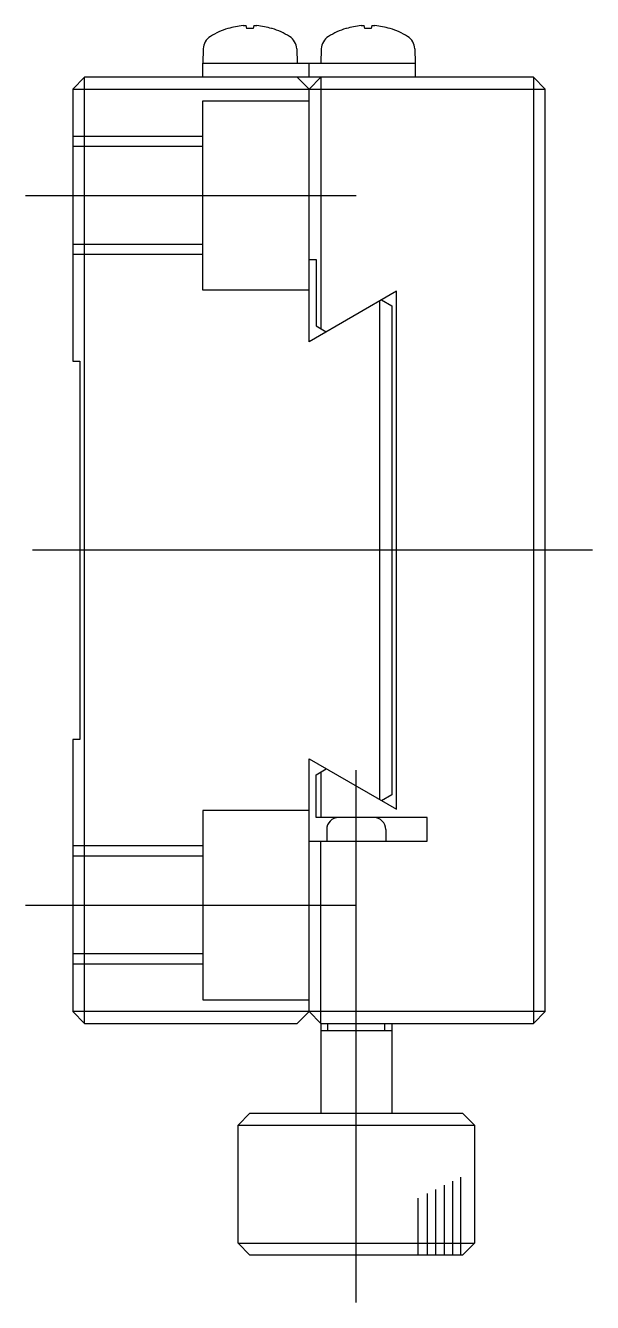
# Model space of a CAD drawing. Extents: x 1 to 209, y 0 to 188.
# Drawn here: x 19.9 to 43.9, y 101.4 to 155.4 of the extents above; entities that cross this region are included whole.
import ezdxf

# ---------------------------------------------------------------- set-up
doc = ezdxf.new("R2010")
doc.units = 0
doc.linetypes.add('CENTER', pattern=[50.8, 31.75, -6.35, 6.35, -6.35])
doc.linetypes.add('DASHED', pattern=[19.05, 12.7, -6.35])
doc.layers.get('0').update_dxf_attribs({"linetype": 'CONTINUOUS'})
doc.layers.add('CENTER', color=1, linetype='CENTER')

msp = doc.modelspace()

# ---------------------------------------------------------------- linework, layer by layer
at = {"color": 7, "linetype": 'CONTINUOUS'}
for p, q in [((28.448, 155.299), (28.446, 155.299)), ((29.076, 155.419), (29.123, 155.423)), ((29.123, 155.423), (29.135, 155.423)), ((29.135, 155.423), (29.145, 155.424)), ((29.145, 155.424), (29.155, 155.424)), ((29.155, 155.424), (29.164, 155.424)), ((29.164, 155.424), (29.172, 155.424)), ((29.172, 155.424), (29.179, 155.424)), ((29.179, 155.424), (29.186, 155.423)), ((29.186, 155.423), (29.192, 155.423)), ((29.192, 155.423), (29.196, 155.422)), ((29.196, 155.422), (29.199, 155.421)), ((29.199, 155.421), (29.201, 155.42)), ((29.201, 155.42), (29.202, 155.419)), ((29.503, 155.299), (29.226, 155.299)), ((29.527, 155.419), (29.528, 155.42)), ((29.528, 155.42), (29.53, 155.421)), ((29.53, 155.421), (29.534, 155.422)), ((29.534, 155.422), (29.538, 155.423)), ((29.538, 155.423), (29.544, 155.423)), ((29.544, 155.423), (29.55, 155.424)), ((29.55, 155.424), (29.557, 155.424)), ((29.557, 155.424), (29.566, 155.424)), ((29.566, 155.424), (29.574, 155.424)), ((29.574, 155.424), (29.584, 155.424)), ((29.584, 155.424), (29.595, 155.423)), ((29.595, 155.423), (29.606, 155.423)), ((29.606, 155.423), (29.63, 155.421)), ((29.63, 155.421), (29.654, 155.419)), ((30.283, 155.299), (30.282, 155.299)), ((33.448, 155.299), (33.446, 155.299)), ((34.076, 155.419), (34.123, 155.423)), ((34.123, 155.423), (34.135, 155.423)), ((34.135, 155.423), (34.145, 155.424)), ((34.145, 155.424), (34.155, 155.424)), ((34.155, 155.424), (34.164, 155.424)), ((34.164, 155.424), (34.172, 155.424)), ((34.172, 155.424), (34.179, 155.424)), ((34.179, 155.424), (34.186, 155.423)), ((34.186, 155.423), (34.192, 155.423)), ((34.192, 155.423), (34.196, 155.422)), ((34.196, 155.422), (34.199, 155.421)), ((34.199, 155.421), (34.201, 155.42)), ((34.201, 155.42), (34.202, 155.419)), ((34.503, 155.299), (34.226, 155.299)), ((34.527, 155.419), (34.528, 155.42)), ((34.528, 155.42), (34.53, 155.421)), ((34.53, 155.421), (34.534, 155.422)), ((34.534, 155.422), (34.538, 155.423)), ((34.538, 155.423), (34.544, 155.423)), ((34.544, 155.423), (34.55, 155.424)), ((34.55, 155.424), (34.557, 155.424)), ((34.557, 155.424), (34.566, 155.424)), ((34.566, 155.424), (34.574, 155.424)), ((34.574, 155.424), (34.584, 155.424)), ((34.584, 155.424), (34.595, 155.423)), ((34.595, 155.423), (34.606, 155.423)), ((34.606, 155.423), (34.63, 155.421)), ((34.63, 155.421), (34.654, 155.419)), ((35.283, 155.299), (35.282, 155.299)), ((27.386, 154.441), (27.365, 153.837)), ((31.344, 154.441), (31.365, 153.837)), ((32.386, 154.441), (32.365, 153.837)), ((36.344, 154.441), (36.365, 153.837)), ((27.365, 153.237), (27.365, 153.837)), ((27.365, 153.837), (36.365, 153.837)), ((31.865, 153.237), (31.865, 153.837)), ((31.865, 153.237), (31.865, 153.837)), ((36.365, 153.837), (36.365, 153.237)), ((22.365, 153.237), (21.865, 152.737)), ((41.365, 153.237), (22.365, 153.237)), ((22.365, 113.237), (22.365, 153.237)), ((31.865, 152.737), (31.365, 153.237)), ((31.865, 152.737), (32.365, 153.237)), ((32.365, 153.237), (32.365, 142.609)), ((41.865, 152.737), (41.365, 153.237)), ((41.365, 153.237), (41.365, 113.237)), ((21.865, 152.737), (21.865, 141.237)), ((21.865, 152.737), (41.865, 152.737)), ((31.865, 142.051), (31.865, 152.737)), ((41.865, 113.737), (41.865, 152.737)), ((31.865, 145.537), (32.165, 145.537)), ((32.165, 145.537), (32.165, 142.724)), ((35.565, 144.187), (31.865, 142.051)), ((35.565, 122.286), (35.565, 144.187)), ((34.865, 122.69), (34.865, 143.783)), ((34.932, 143.822), (35.365, 143.572)), ((35.365, 143.572), (35.365, 122.902)), ((32.165, 142.724), (32.598, 142.474)), ((21.865, 141.237), (22.165, 141.237)), ((22.165, 141.237), (22.165, 125.237)), ((22.165, 125.237), (21.865, 125.237)), ((21.865, 125.237), (21.865, 113.737)), ((31.865, 113.737), (31.865, 124.422)), ((31.865, 124.422), (35.565, 122.286)), ((32.165, 123.749), (32.598, 123.999)), ((32.165, 121.937), (32.165, 123.749)), ((32.365, 123.865), (32.365, 121.937)), ((35.365, 122.902), (34.932, 122.652)), ((36.865, 121.937), (32.165, 121.937)), ((36.865, 120.937), (36.865, 121.937)), ((31.865, 120.937), (36.865, 120.937)), ((32.365, 113.237), (32.365, 120.937)), ((32.615, 121.437), (32.615, 120.937)), ((35.115, 121.437), (35.115, 120.937)), ((21.865, 113.737), (22.365, 113.237)), ((41.865, 113.737), (21.865, 113.737)), ((31.365, 113.237), (31.865, 113.737)), ((31.865, 113.737), (32.365, 113.237)), ((41.365, 113.237), (41.865, 113.737)), ((22.365, 113.237), (31.365, 113.237)), ((32.365, 113.237), (41.365, 113.237)), ((32.365, 113.237), (32.365, 109.437)), ((32.365, 112.937), (35.365, 112.937)), ((35.365, 113.237), (35.365, 109.437)), ((28.865, 108.937), (29.365, 109.437)), ((29.365, 109.437), (38.365, 109.437)), ((38.365, 109.437), (38.865, 108.937)), ((28.865, 103.937), (28.865, 108.937)), ((28.865, 108.937), (38.865, 108.937)), ((38.865, 108.937), (38.865, 103.937)), ((29.365, 103.437), (28.865, 103.937)), ((28.865, 103.937), (38.865, 103.937)), ((38.865, 103.937), (38.365, 103.437)), ((38.365, 103.437), (29.365, 103.437))]:
    msp.add_line(p, q, dxfattribs=at)
at = {"color": 3, "linetype": 'DASHED'}
for p, q in [((27.365, 144.237), (27.365, 152.237)), ((27.365, 152.237), (31.865, 152.237)), ((27.365, 150.737), (21.865, 150.737)), ((27.365, 150.304), (21.865, 150.304)), ((27.365, 146.17), (21.865, 146.17)), ((27.365, 145.737), (21.865, 145.737)), ((31.865, 144.237), (27.365, 144.237)), ((31.865, 122.237), (27.365, 122.237)), ((27.365, 122.237), (27.365, 114.237)), ((27.365, 120.737), (21.865, 120.737)), ((27.365, 120.304), (21.865, 120.304)), ((27.365, 116.17), (21.865, 116.17)), ((27.365, 115.737), (21.865, 115.737)), ((27.365, 114.237), (31.865, 114.237))]:
    msp.add_line(p, q, dxfattribs=at)
at = {"color": 3, "linetype": 'CONTINUOUS'}
for p, q in [((32.666, 112.937), (32.666, 113.237)), ((35.064, 113.237), (35.064, 112.937)), ((37.598, 103.44), (37.598, 106.39)), ((37.956, 103.44), (37.956, 106.565)), ((38.291, 103.44), (38.291, 106.728)), ((36.48, 103.44), (36.48, 105.846)), ((36.882, 103.44), (36.882, 106.042)), ((37.24, 103.44), (37.24, 106.216))]:
    msp.add_line(p, q, dxfattribs=at)
at = {"color": 7, "linetype": 'CONTINUOUS'}
for centre, radius, start, end in [((28.026, 154.418), 0.64, 121.5446, 178), ((29.365, 152.237), 3.2, 107.0112, 121.5446), ((28.446, 155.239), 0.06, 90, 107.0112), ((29.361, 152.228), 3.204, 95.1036, 106.7203), ((28.113, 155.138), 1.125, 8.1306, 14.5096), ((30.617, 155.137), 1.125, 165.4904, 171.8694), ((29.369, 152.228), 3.204, 73.2797, 84.8964), ((30.283, 155.239), 0.06, 72.9888, 90), ((29.365, 152.237), 3.2, 58.4554, 72.9888), ((30.704, 154.418), 0.64, 2, 58.4554), ((33.026, 154.418), 0.64, 121.5446, 178), ((34.365, 152.237), 3.2, 107.0112, 121.5446), ((33.446, 155.239), 0.06, 90, 107.0112), ((34.361, 152.228), 3.204, 95.1036, 106.7203), ((33.113, 155.138), 1.125, 8.1306, 14.5096), ((35.617, 155.137), 1.125, 165.4904, 171.8694), ((34.369, 152.228), 3.204, 73.2797, 84.8964), ((35.283, 155.239), 0.06, 72.9888, 90), ((34.365, 152.237), 3.2, 58.4554, 72.9888), ((35.704, 154.418), 0.64, 2, 58.4554), ((33.115, 121.437), 0.5, 90, 180), ((34.615, 121.437), 0.5, 0, 90)]:
    msp.add_arc(centre, radius, start, end, dxfattribs=at)
at = {"layer": 'CENTER', "color": 1, "linetype": 'CENTER'}
for p, q in [((19.865, 148.237), (33.865, 148.237)), ((43.865, 133.237), (20.165, 133.237)), ((33.865, 101.437), (33.865, 123.937)), ((19.865, 118.237), (33.865, 118.237))]:
    msp.add_line(p, q, dxfattribs=at)

doc.saveas('drawing.dxf')
